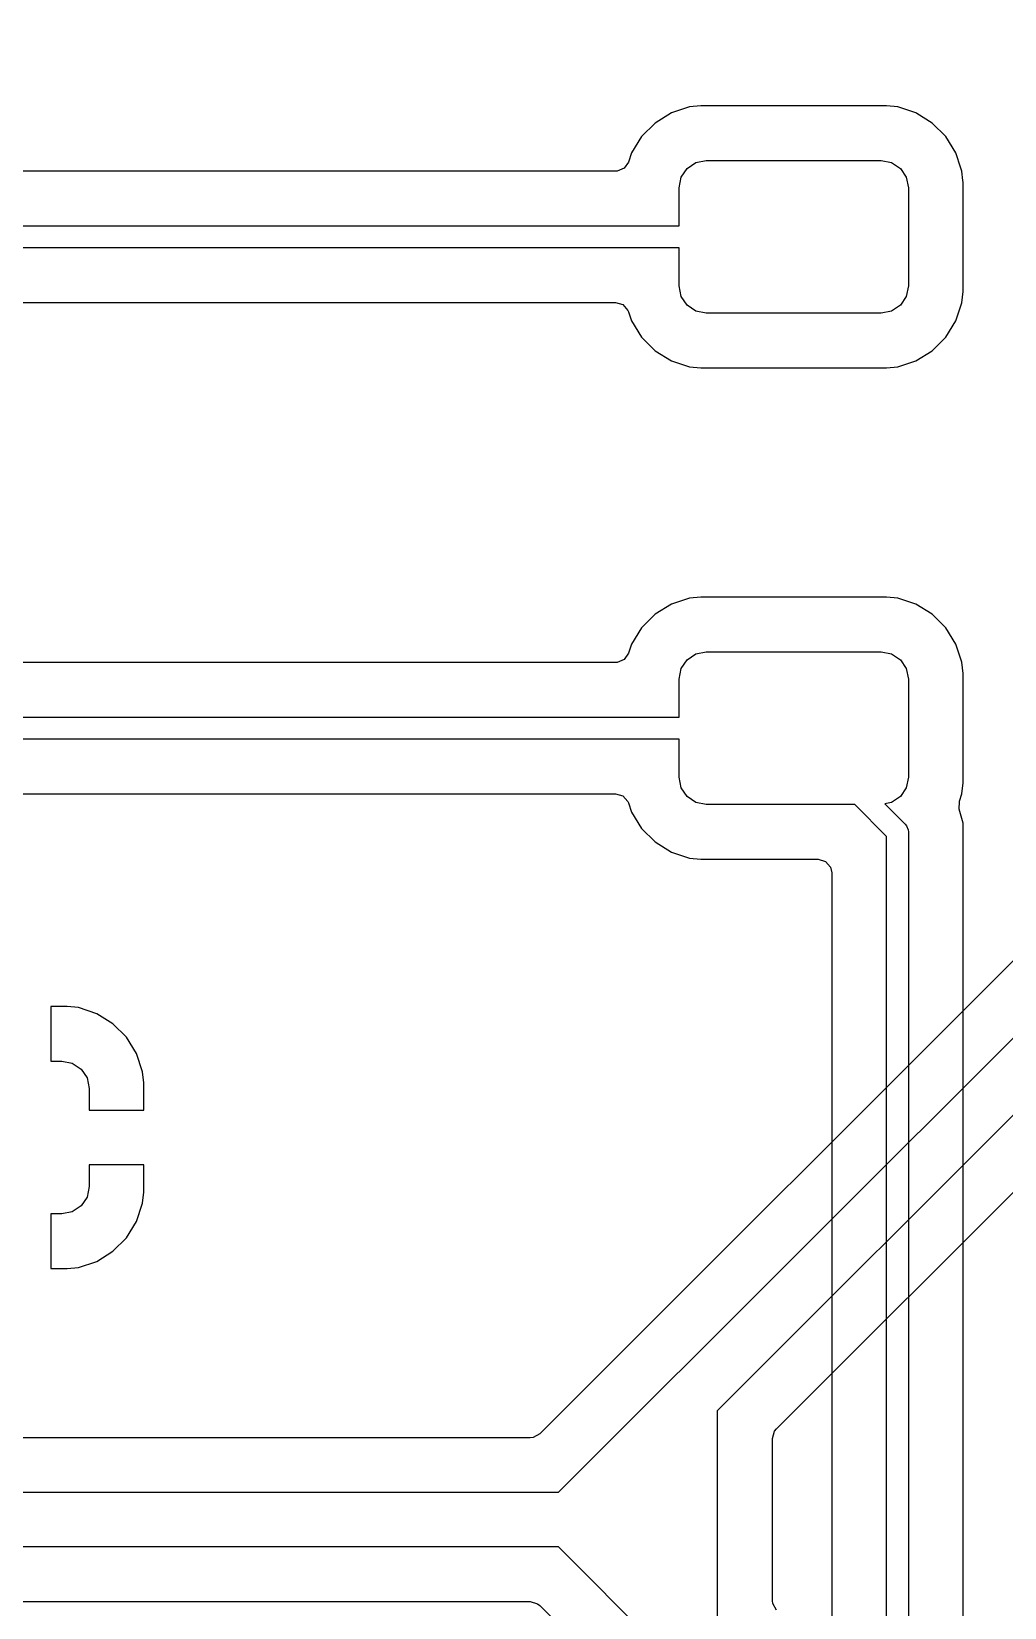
# Model space of a CAD drawing. Header units: inches. Extents: x 6.55 to 9.8, y -8.74 to -3.15.
# Drawn here: x 7.286 to 7.637, y -7.473 to -6.904 of the extents above; entities that cross this region are included whole.
import ezdxf

# ---------------------------------------------------------------- set-up
doc = ezdxf.new("R2010")
doc.units = ezdxf.units.IN
doc.header["$MEASUREMENT"] = 0
doc.layers.add('Edge.Cuts', color=254, linetype='CONTINUOUS', true_color=0xd0d2cd)

msp = doc.modelspace()

# ---------------------------------------------------------------- linework, layer by layer
at = {"layer": 'Edge.Cuts', "linetype": 'CONTINUOUS'}
for p, q in [((8.67141, -6.20806), (7.46951, -7.40997)), ((7.47624, -7.4311), (8.68932, -6.21802)), ((8.70324, -6.23194), (7.53346, -7.40171)), ((7.51696, -6.93367), (7.51108, -6.93729)), ((7.52351, -6.9315), (7.51696, -6.93367)), ((7.51696, -6.93367), (7.51696, -6.93367)), ((7.52756, -6.93108), (7.52351, -6.9315)), ((7.52351, -6.9315), (7.52351, -6.9315)), ((7.59449, -6.93108), (7.52756, -6.93108)), ((7.52756, -6.93108), (7.52756, -6.93108)), ((7.59854, -6.9315), (7.59449, -6.93108)), ((7.60503, -6.93365), (7.59854, -6.9315)), ((7.59854, -6.9315), (7.59854, -6.9315)), ((7.60509, -6.93367), (7.60503, -6.93365)), ((7.60545, -6.93389), (7.60509, -6.93367)), ((7.60509, -6.93367), (7.60509, -6.93367)), ((7.51108, -6.93729), (7.50619, -6.94218)), ((7.61097, -6.93729), (7.60545, -6.93389)), ((7.61585, -6.94218), (7.61097, -6.93729)), ((7.50619, -6.94218), (7.50257, -6.94806)), ((7.61948, -6.94806), (7.61585, -6.94218)), ((7.50257, -6.94806), (7.50147, -6.95136)), ((7.50257, -6.94806), (7.50257, -6.94806)), ((7.52576, -6.95154), (7.52953, -6.95079)), ((7.52953, -6.95079), (7.59252, -6.95079)), ((7.59252, -6.95079), (7.59629, -6.95154)), ((7.62132, -6.95362), (7.61948, -6.94806)), ((7.49684, -6.9547), (7.26694, -6.9547)), ((7.49737, -6.95468), (7.49684, -6.9547)), ((7.49991, -6.95362), (7.49737, -6.95468)), ((7.50147, -6.95136), (7.49991, -6.95362)), ((7.52043, -6.95686), (7.52257, -6.95367)), ((7.52257, -6.95367), (7.52576, -6.95154)), ((7.59629, -6.95154), (7.59948, -6.95367)), ((7.59948, -6.95367), (7.60161, -6.95686)), ((7.62165, -6.95461), (7.62132, -6.95362)), ((7.622, -6.95801), (7.62165, -6.95461)), ((7.62165, -6.95461), (7.62165, -6.95461)), ((7.51969, -6.96063), (7.52043, -6.95686)), ((7.51969, -6.97441), (7.51969, -6.96063)), ((7.60161, -6.95686), (7.60236, -6.96063)), ((7.60236, -6.96063), (7.60236, -6.99606)), ((7.62207, -6.95866), (7.622, -6.95801)), ((7.62207, -6.99803), (7.62207, -6.95866)), ((7.24409, -6.97441), (7.51969, -6.97441)), ((7.51969, -6.98228), (7.24409, -6.98228)), ((7.51969, -6.99606), (7.51969, -6.98228)), ((7.52043, -6.99983), (7.51969, -6.99606)), ((7.60236, -6.99606), (7.60161, -6.99983)), ((7.26694, -7.00199), (7.49684, -7.00199)), ((7.49684, -7.00199), (7.49948, -7.00276)), ((7.52257, -7.00302), (7.52043, -6.99983)), ((7.60161, -6.99983), (7.59948, -7.00302)), ((7.62165, -7.00208), (7.62207, -6.99803)), ((7.49948, -7.00276), (7.50128, -7.00484)), ((7.50128, -7.00484), (7.50147, -7.00533)), ((7.50147, -7.00533), (7.50257, -7.00864)), ((7.52576, -7.00516), (7.52257, -7.00302)), ((7.52953, -7.00591), (7.52576, -7.00516)), ((7.59252, -7.00591), (7.52953, -7.00591)), ((7.59629, -7.00516), (7.59252, -7.00591)), ((7.59948, -7.00302), (7.59629, -7.00516)), ((7.61948, -7.00864), (7.62165, -7.00208)), ((7.50257, -7.00864), (7.50619, -7.01451)), ((7.61585, -7.01451), (7.61948, -7.00864)), ((7.50619, -7.01451), (7.51108, -7.0194)), ((7.61097, -7.0194), (7.61585, -7.01451)), ((7.51108, -7.0194), (7.51696, -7.02302)), ((7.51696, -7.02302), (7.52351, -7.0252)), ((7.59854, -7.0252), (7.60509, -7.02302)), ((7.60509, -7.02302), (7.61097, -7.0194)), ((7.52351, -7.0252), (7.52756, -7.02561)), ((7.52756, -7.02561), (7.59449, -7.02561)), ((7.59449, -7.02561), (7.59854, -7.0252)), ((7.52351, -7.10866), (7.51696, -7.11083)), ((7.52756, -7.10825), (7.52351, -7.10866)), ((7.52351, -7.10866), (7.52351, -7.10866)), ((7.59449, -7.10825), (7.52756, -7.10825)), ((7.52756, -7.10825), (7.52756, -7.10825)), ((7.59854, -7.10866), (7.59449, -7.10825)), ((7.60509, -7.11083), (7.59854, -7.10866)), ((7.59854, -7.10866), (7.59854, -7.10866)), ((7.51108, -7.11446), (7.50619, -7.11934)), ((7.51696, -7.11083), (7.51108, -7.11446)), ((7.51696, -7.11083), (7.51696, -7.11083)), ((7.61097, -7.11446), (7.60509, -7.11083)), ((7.61585, -7.11934), (7.61097, -7.11446)), ((7.50619, -7.11934), (7.50257, -7.12522)), ((7.61948, -7.12522), (7.61585, -7.11934)), ((7.50257, -7.12522), (7.50147, -7.12852)), ((7.50257, -7.12522), (7.50257, -7.12522)), ((7.62165, -7.13178), (7.61948, -7.12522)), ((7.49684, -7.13187), (7.26694, -7.13187)), ((7.49737, -7.13184), (7.49684, -7.13187)), ((7.49991, -7.13079), (7.49737, -7.13184)), ((7.50147, -7.12852), (7.49991, -7.13079)), ((7.52043, -7.13403), (7.52257, -7.13084)), ((7.52257, -7.13084), (7.52576, -7.1287)), ((7.52576, -7.1287), (7.52953, -7.12795)), ((7.52953, -7.12795), (7.59252, -7.12795)), ((7.59252, -7.12795), (7.59629, -7.1287)), ((7.59629, -7.1287), (7.59948, -7.13084)), ((7.59948, -7.13084), (7.60161, -7.13403)), ((7.62207, -7.13583), (7.62165, -7.13178)), ((7.51969, -7.1378), (7.52043, -7.13403)), ((7.51969, -7.15157), (7.51969, -7.1378)), ((7.60161, -7.13403), (7.60236, -7.1378)), ((7.60236, -7.1378), (7.60236, -7.17323)), ((7.62207, -7.1752), (7.62207, -7.13583)), ((7.24409, -7.15157), (7.51969, -7.15157)), ((7.51969, -7.15945), (7.24409, -7.15945)), ((7.51969, -7.17323), (7.51969, -7.15945)), ((7.52043, -7.17699), (7.51969, -7.17323)), ((7.52257, -7.18019), (7.52043, -7.17699)), ((7.60161, -7.17699), (7.59948, -7.18019)), ((7.60236, -7.17323), (7.60161, -7.17699)), ((7.62165, -7.17924), (7.62207, -7.1752)), ((7.26694, -7.17915), (7.49684, -7.17915)), ((7.49684, -7.17915), (7.49948, -7.17993)), ((7.49948, -7.17993), (7.50128, -7.18201)), ((7.50128, -7.18201), (7.50147, -7.1825)), ((7.50147, -7.1825), (7.50257, -7.1858)), ((7.52576, -7.18232), (7.52257, -7.18019)), ((7.52953, -7.18307), (7.52576, -7.18232)), ((7.58301, -7.18307), (7.52953, -7.18307)), ((7.59449, -7.19454), (7.58301, -7.18307)), ((7.59629, -7.18232), (7.59388, -7.1828)), ((7.59388, -7.1828), (7.60121, -7.19013)), ((7.59948, -7.18019), (7.59629, -7.18232)), ((7.6207, -7.18469), (7.62076, -7.18194)), ((7.62076, -7.18194), (7.62077, -7.1819)), ((7.62077, -7.1819), (7.62165, -7.17924)), ((7.50257, -7.1858), (7.50619, -7.19168)), ((7.62207, -7.1898), (7.6207, -7.18469)), ((7.50619, -7.19168), (7.51108, -7.19656)), ((7.59449, -7.58858), (7.59449, -7.19454)), ((7.60121, -7.19013), (7.6017, -7.19073)), ((7.6017, -7.19073), (7.60229, -7.19215)), ((7.60229, -7.19215), (7.60236, -7.19291)), ((7.60236, -7.19291), (7.60236, -7.58695)), ((7.62207, -7.19642), (7.62207, -7.1898)), ((7.62207, -7.1898), (7.62207, -7.1898)), ((7.51108, -7.19656), (7.51696, -7.20019)), ((7.51696, -7.20019), (7.52351, -7.20236)), ((7.62207, -7.20162), (7.62207, -7.19642)), ((7.62207, -7.19642), (7.62207, -7.19642)), ((7.52351, -7.20236), (7.52756, -7.20278)), ((7.52756, -7.20278), (7.5699, -7.20278)), ((7.5548, -7.40825), (7.76143, -7.20162)), ((7.5699, -7.20278), (7.57254, -7.20355)), ((7.57254, -7.20355), (7.57434, -7.20563)), ((7.57434, -7.20563), (7.57478, -7.20766)), ((7.62207, -7.57677), (7.62207, -7.20162)), ((7.57478, -7.20766), (7.57478, -7.48478)), ((7.29921, -7.25591), (7.29331, -7.25591)), ((7.29331, -7.25591), (7.29331, -7.27559)), ((7.30326, -7.25632), (7.29921, -7.25591)), ((7.30981, -7.25849), (7.30326, -7.25632)), ((7.30326, -7.25632), (7.30326, -7.25632)), ((7.31568, -7.26211), (7.30981, -7.25849)), ((7.30981, -7.25849), (7.30981, -7.25849)), ((7.32056, -7.26699), (7.31568, -7.26211)), ((7.32419, -7.27287), (7.32056, -7.26699)), ((7.32636, -7.27942), (7.32419, -7.27287)), ((7.32419, -7.27287), (7.32419, -7.27287)), ((7.29331, -7.27559), (7.29724, -7.27559)), ((7.29724, -7.27559), (7.30101, -7.27634)), ((7.30101, -7.27634), (7.3042, -7.27847)), ((7.3042, -7.27847), (7.30634, -7.28167)), ((7.32677, -7.28347), (7.32636, -7.27942)), ((7.30634, -7.28167), (7.30709, -7.28543)), ((7.30709, -7.28543), (7.30709, -7.29331)), ((7.32677, -7.29331), (7.32677, -7.28347)), ((7.32677, -7.28347), (7.32677, -7.28347)), ((7.30709, -7.29331), (7.32677, -7.29331)), ((7.32677, -7.31299), (7.30709, -7.31299)), ((7.30709, -7.31299), (7.30709, -7.32087)), ((7.32677, -7.32283), (7.32677, -7.31299)), ((7.30634, -7.32463), (7.3042, -7.32783)), ((7.30709, -7.32087), (7.30634, -7.32463)), ((7.32636, -7.32688), (7.32677, -7.32283)), ((7.32677, -7.32283), (7.32677, -7.32283)), ((7.29724, -7.33071), (7.29331, -7.33071)), ((7.29331, -7.33071), (7.29331, -7.35039)), ((7.30101, -7.32996), (7.29724, -7.33071)), ((7.3042, -7.32783), (7.30101, -7.32996)), ((7.32419, -7.33343), (7.32636, -7.32688)), ((7.32636, -7.32688), (7.32636, -7.32688)), ((7.32056, -7.3393), (7.32419, -7.33343)), ((7.32419, -7.33343), (7.32419, -7.33343)), ((7.31568, -7.34419), (7.32056, -7.3393)), ((7.30326, -7.34998), (7.30981, -7.34781)), ((7.30981, -7.34781), (7.31568, -7.34419)), ((7.30981, -7.34781), (7.30981, -7.34781)), ((7.29331, -7.35039), (7.29921, -7.35039)), ((7.29921, -7.35039), (7.30326, -7.34998)), ((7.29921, -7.35039), (7.29921, -7.35039)), ((7.53346, -7.40171), (7.53346, -7.48018)), ((7.46951, -7.40997), (7.46709, -7.41129)), ((7.55337, -7.4117), (7.55414, -7.40906)), ((7.55414, -7.40906), (7.5548, -7.40825)), ((7.46605, -7.4114), (7.21672, -7.4114)), ((7.46709, -7.41129), (7.46605, -7.4114)), ((7.55337, -7.47019), (7.55337, -7.4117)), ((7.2111, -7.4311), (7.47624, -7.4311)), ((7.47624, -7.45079), (7.2111, -7.45079)), ((7.54759, -7.52214), (7.47624, -7.45079)), ((7.21672, -7.47049), (7.46605, -7.47049)), ((7.46605, -7.47049), (7.46869, -7.47127)), ((7.46869, -7.47127), (7.46951, -7.47192)), ((7.46951, -7.47192), (7.52968, -7.5321)), ((7.55348, -7.47123), (7.55337, -7.47019)), ((7.5548, -7.47364), (7.55348, -7.47123))]:
    msp.add_line(p, q, dxfattribs=at)

doc.saveas('drawing.dxf')
